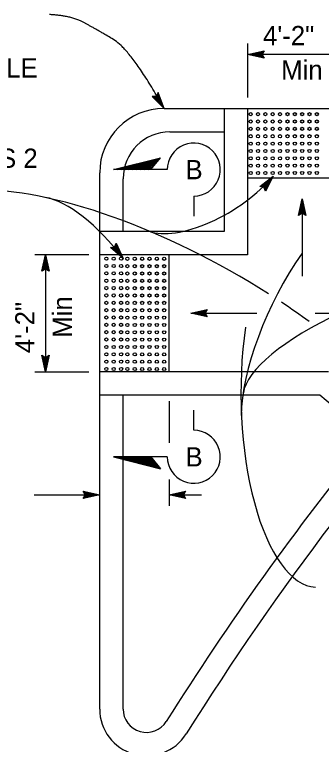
# Model space of a CAD drawing. Extents: x -893 to 867, y -474 to 712.
# Drawn here: x 451.2 to 562.7, y -43 to 222.4 of the extents above; entities that cross this region are included whole.
import ezdxf

# ---------------------------------------------------------------- set-up
doc = ezdxf.new("R2010")
doc.units = 0
for name, color, linetype in [('pp_PRESENTATION', 7, 'Continuous'), ('rd_HMA-DIKE', 7, 'Continuous'), ('rd_HMA-DIKE-anno', 7, 'Continuous')]:
    doc.layers.add(name, color=color, linetype=linetype)

msp = doc.modelspace()

# ---------------------------------------------------------------- linework, layer by layer
at = {"layer": 'pp_PRESENTATION'}
for p, q in [((487.13, 166.04), (504.18, 170.38)), ((488.53, 166.04), (503.82, 169.93)), ((500.66, 166.04), (504.18, 170.38)), ((489.93, 166.04), (503.45, 169.48)), ((491.33, 166.04), (503.09, 169.03)), ((492.74, 166.04), (502.72, 168.58)), ((494.14, 166.04), (502.36, 168.13)), ((495.54, 166.04), (501.99, 167.68)), ((496.94, 166.04), (501.63, 167.23)), ((506.66, 166.04), (487.13, 166.04)), ((498.35, 166.04), (501.26, 166.78)), ((499.75, 166.04), (500.9, 166.33)), ((516.31, 156.39), (516.31, 149.06)), ((516.31, 71.25), (516.31, 78.58)), ((487.13, 61.6), (504.18, 57.26)), ((506.66, 61.6), (487.13, 61.6)), ((488.53, 61.6), (503.82, 57.71)), ((489.93, 61.6), (503.45, 58.16)), ((491.33, 61.6), (503.09, 58.61)), ((492.74, 61.6), (502.72, 59.06)), ((494.14, 61.6), (502.36, 59.51)), ((495.54, 61.6), (501.99, 59.96)), ((496.94, 61.6), (501.63, 60.41)), ((498.35, 61.6), (501.26, 60.86)), ((499.75, 61.6), (500.9, 61.31)), ((500.66, 61.6), (504.18, 57.26))]:
    msp.add_line(p, q, dxfattribs=at)
for centre, start, end in [((516.31, 166.04), 269.9995, 180), ((516.31, 61.6), 180, 90.0005)]:
    msp.add_arc(centre, 9.64, start, end, dxfattribs=at)
at = {"layer": 'rd_HMA-DIKE'}
for p, q in [((505.52, 188.27), (664.43, 188.27)), ((527.37, 188.27), (527.37, 143.6)), ((535.89, 188.27), (535.89, 135.09)), ((507.65, 179.76), (527.37, 179.76)), ((482.12, 145.73), (482.12, 164.87)), ((490.63, 143.6), (490.63, 162.74)), ((536.05, 163.05), (575.6, 163.05)), ((482.12, -30.12), (482.12, 145.73)), ((527.37, 143.6), (482.12, 143.6)), ((535.89, 135.09), (482.12, 135.09)), ((507.34, 92.54), (507.34, 134.98)), ((565.28, 92.54), (482.12, 92.54)), ((562.14, 84.03), (482.12, 84.03)), ((490.63, -30.12), (490.63, 84.03)), ((587, 62.81), (562.14, 84.03))]:
    msp.add_line(p, q, dxfattribs=at)
for centre in [(537.03, 186.21), (539.7, 186.21), (542.38, 186.21), (545.05, 186.21), (547.72, 186.21), (550.4, 186.21), (553.07, 186.21), (555.74, 186.21), (558.42, 186.21), (561.09, 186.21), (537.03, 183.53), (539.7, 183.53), (542.38, 183.53), (545.05, 183.53), (547.72, 183.53), (550.4, 183.53), (553.07, 183.53), (555.74, 183.53), (558.42, 183.53), (561.09, 183.53), (537.03, 180.86), (539.7, 180.86), (542.38, 180.86), (545.05, 180.86), (547.72, 180.86), (550.4, 180.86), (553.07, 180.86), (555.74, 180.86), (558.42, 180.86), (561.09, 180.86), (537.03, 178.19), (539.7, 178.19), (542.38, 178.19), (545.05, 178.19), (547.72, 178.19), (550.4, 178.19), (553.07, 178.19), (555.74, 178.19), (558.42, 178.19), (561.09, 178.19), (537.03, 175.51), (539.7, 175.51), (542.38, 175.51), (545.05, 175.51), (547.72, 175.51), (550.4, 175.51), (553.07, 175.51), (555.74, 175.51), (558.42, 175.51), (561.09, 175.51), (537.03, 172.84), (539.7, 172.84), (542.38, 172.84), (545.05, 172.84), (547.72, 172.84), (550.4, 172.84), (553.07, 172.84), (555.74, 172.84), (558.42, 172.84), (561.09, 172.84), (537.03, 170.17), (539.7, 170.17), (542.38, 170.17), (545.05, 170.17), (547.72, 170.17), (550.4, 170.17), (553.07, 170.17), (555.74, 170.17), (558.42, 170.17), (561.09, 170.17), (537.03, 167.49), (539.7, 167.49), (542.38, 167.49), (545.05, 167.49), (547.72, 167.49), (550.4, 167.49), (553.07, 167.49), (555.74, 167.49), (558.42, 167.49), (561.09, 167.49), (537.03, 164.82), (539.7, 164.82), (542.38, 164.82), (545.05, 164.82), (547.72, 164.82), (550.4, 164.82), (553.07, 164.82), (555.74, 164.82), (558.42, 164.82), (561.09, 164.82), (484.56, 133.65), (487.23, 133.65), (489.91, 133.65), (492.2, 133.62), (494.88, 133.62), (497.55, 133.62), (500.22, 133.62), (502.9, 133.62), (505.57, 133.62), (484.56, 130.98), (487.23, 130.98), (489.91, 130.98), (492.2, 130.95), (494.88, 130.95), (497.55, 130.95), (500.22, 130.95), (502.9, 130.95), (505.57, 130.95), (484.56, 128.31), (487.23, 128.31), (489.91, 128.31), (492.2, 128.28), (494.88, 128.28), (497.55, 128.28), (500.22, 128.28), (502.9, 128.28), (505.57, 128.28), (484.56, 125.63), (487.23, 125.63), (489.91, 125.63), (492.2, 125.6), (494.88, 125.6), (497.55, 125.6), (500.22, 125.6), (502.9, 125.6), (505.57, 125.6), (484.56, 122.96), (487.23, 122.96), (489.91, 122.96), (492.2, 122.93), (494.88, 122.93), (497.55, 122.93), (500.22, 122.93), (502.9, 122.93), (505.57, 122.93), (484.56, 120.29), (487.23, 120.29), (489.91, 120.29), (492.2, 120.26), (494.88, 120.26), (497.55, 120.26), (500.22, 120.26), (502.9, 120.26), (505.57, 120.26), (484.56, 117.61), (487.23, 117.61), (489.91, 117.61), (492.2, 117.58), (494.88, 117.58), (497.55, 117.58), (500.22, 117.58), (502.9, 117.58), (505.57, 117.58), (484.56, 114.94), (487.23, 114.94), (489.91, 114.94), (492.2, 114.91), (494.88, 114.91), (497.55, 114.91), (500.22, 114.91), (502.9, 114.91), (505.57, 114.91), (484.56, 112.27), (487.23, 112.27), (489.91, 112.27), (492.2, 112.23), (494.88, 112.23), (497.55, 112.23), (500.22, 112.23), (502.9, 112.23), (505.57, 112.23), (484.56, 109.59), (487.23, 109.59), (489.91, 109.59), (492.2, 109.56), (494.88, 109.56), (497.55, 109.56), (500.22, 109.56), (502.9, 109.56), (505.57, 109.56), (484.56, 106.92), (487.23, 106.92), (489.91, 106.92), (492.2, 106.89), (494.88, 106.89), (497.55, 106.89), (500.22, 106.89), (502.9, 106.89), (505.57, 106.89), (484.56, 104.25), (487.23, 104.25), (489.91, 104.25), (492.2, 104.21), (494.88, 104.21), (497.55, 104.21), (500.22, 104.21), (502.9, 104.21), (505.57, 104.21), (484.56, 101.57), (487.23, 101.57), (489.91, 101.57), (492.2, 101.54), (494.88, 101.54), (497.55, 101.54), (500.22, 101.54), (502.9, 101.54), (505.57, 101.54), (484.56, 98.9), (487.23, 98.9), (489.91, 98.9), (492.2, 98.87), (494.88, 98.87), (497.55, 98.87), (500.22, 98.87), (502.9, 98.87), (505.57, 98.87), (484.56, 96.23), (487.23, 96.23), (489.91, 96.23), (492.2, 96.19), (494.88, 96.19), (497.55, 96.19), (500.22, 96.19), (502.9, 96.19), (505.57, 96.19), (484.56, 93.55), (487.23, 93.55), (489.91, 93.55), (492.2, 93.52), (494.88, 93.52), (497.55, 93.52), (500.22, 93.52), (502.9, 93.52), (505.57, 93.52)]:
    msp.add_circle(centre, 0.575, dxfattribs=at)
for centre, radius, start, end in [((505.52, 164.87), 23.4, 90, 180), ((507.65, 162.74), 17.02, 90, 180), ((1401.22, -596.28), 1048.01, 137.64052, 147.88675), ((1401.22, -596.28), 1056.52, 140.99809, 147.88676), ((499.14, -30.12), 17.02, 180, 327.8868), ((499.14, -30.12), 8.51, 180, 327.8868)]:
    msp.add_arc(centre, radius, start, end, dxfattribs=at)
at = {"layer": 'rd_HMA-DIKE-anno'}
for p, q in [((535.89, 211.89), (535.89, 192.21)), ((535.89, 207.96), (541.89, 209.29)), ((575.6, 207.96), (535.89, 207.96)), ((541.89, 206.62), (535.89, 207.96)), ((535.89, 207.96), (535.89, 207.96)), ((541.67, 206.97), (537.27, 207.95)), ((537.28, 207.96), (541.65, 208.93)), ((538.65, 207.95), (541.48, 208.58)), ((541.44, 207.33), (538.65, 207.95)), ((540.03, 207.95), (541.24, 208.22)), ((541.26, 207.68), (540.03, 207.95)), ((541.89, 209.29), (541.09, 207.96)), ((541.09, 207.96), (541.89, 206.62)), ((541.89, 209.29), (541.89, 209.29)), ((541.89, 206.62), (541.89, 206.62)), ((503.44, 194.03), (502.76, 192.64)), ((505.58, 188.27), (503.44, 194.03)), ((503.44, 194.03), (503.44, 194.03)), ((502.76, 192.64), (501.2, 192.58)), ((501.2, 192.58), (501.2, 192.58)), ((501.2, 192.58), (505.58, 188.27)), ((501.61, 192.59), (504.83, 189.43)), ((502.04, 192.59), (504.08, 190.59)), ((502.43, 192.63), (503.33, 191.75)), ((503.33, 191.75), (502.9, 192.91)), ((504.08, 190.59), (503.07, 193.3)), ((504.83, 189.44), (503.27, 193.64)), ((505.58, 188.27), (505.58, 188.27)), ((540.31, 159.94), (545.18, 163.7)), ((540.72, 159.88), (544.29, 162.64)), ((544.29, 162.63), (542.24, 158.64)), ((545.18, 163.7), (542.37, 158.23)), ((545.18, 163.7), (545.18, 163.7)), ((541.85, 159.7), (540.31, 159.94)), ((540.31, 159.94), (540.31, 159.94)), ((541.15, 159.83), (543.41, 161.57)), ((541.53, 159.74), (542.53, 160.51)), ((542.37, 158.23), (541.85, 159.7)), ((542.53, 160.51), (541.96, 159.41)), ((543.41, 161.57), (542.09, 159)), ((542.37, 158.23), (542.37, 158.23)), ((554.4, 149.4), (555.74, 155.4)), ((554.76, 149.62), (555.74, 154.02)), ((555.74, 155.4), (555.74, 127.31)), ((555.74, 155.4), (555.74, 155.4)), ((555.74, 155.4), (557.07, 149.4)), ((555.75, 154.01), (556.72, 149.64)), ((555.12, 149.85), (555.74, 152.64)), ((555.74, 152.64), (556.37, 149.81)), ((555.74, 150.2), (554.4, 149.4)), ((554.4, 149.4), (554.4, 149.4)), ((555.47, 150.03), (555.74, 151.26)), ((555.74, 151.26), (556.01, 150.05)), ((557.07, 149.4), (555.74, 150.2)), ((557.07, 149.4), (557.07, 149.4)), ((487.53, 137.88), (488.13, 139.32)), ((487.65, 138.18), (488.16, 137.03)), ((487.82, 138.53), (488.99, 135.92)), ((487.97, 138.93), (489.81, 134.81)), ((488.13, 139.32), (488.13, 139.32)), ((488.13, 139.32), (490.63, 133.7)), ((485.99, 137.73), (487.53, 137.88)), ((490.63, 133.7), (485.99, 137.73)), ((485.99, 137.73), (485.99, 137.73)), ((489.8, 134.82), (486.41, 137.75)), ((488.99, 135.92), (486.8, 137.82)), ((488.16, 137.03), (487.23, 137.84)), ((478.18, 135.09), (458.5, 135.09)), ((461.1, 129.09), (462.44, 135.09)), ((461.45, 129.31), (462.44, 133.71)), ((462.44, 135.09), (462.44, 92.54)), ((462.44, 135.09), (462.44, 135.09)), ((462.44, 135.09), (463.77, 129.09)), ((462.44, 133.7), (463.41, 129.32)), ((490.63, 133.7), (490.63, 133.7)), ((461.81, 129.54), (462.43, 132.33)), ((462.16, 129.71), (462.43, 130.94)), ((462.43, 132.33), (463.06, 129.5)), ((462.43, 130.94), (462.7, 129.74)), ((462.44, 129.89), (461.1, 129.09)), ((461.1, 129.09), (461.1, 129.09)), ((463.77, 129.09), (462.44, 129.89)), ((463.77, 129.09), (463.77, 129.09)), ((515.21, 113.82), (521.21, 115.15)), ((516.6, 113.82), (520.98, 114.79)), ((517.98, 113.81), (520.8, 114.44)), ((521.21, 115.15), (520.41, 113.82)), ((521.21, 115.15), (521.21, 115.15)), ((521.21, 112.48), (515.21, 113.82)), ((515.21, 113.82), (515.21, 113.82)), ((515.21, 113.82), (539.21, 113.82)), ((521, 112.83), (516.59, 113.82)), ((520.76, 113.19), (517.98, 113.81)), ((519.36, 113.81), (520.57, 114.08)), ((520.59, 113.54), (519.36, 113.81)), ((520.41, 113.82), (521.21, 112.48)), ((521.21, 112.48), (521.21, 112.48)), ((560.48, 113.82), (573.13, 113.82)), ((462.44, 92.54), (461.11, 98.54)), ((461.11, 98.54), (461.11, 98.54)), ((461.11, 98.54), (462.44, 97.74)), ((462.43, 93.94), (461.47, 98.31)), ((462.44, 97.74), (463.78, 98.54)), ((463.78, 98.54), (462.44, 92.54)), ((463.42, 98.33), (462.44, 93.92)), ((463.78, 98.54), (463.78, 98.54)), ((462.44, 95.31), (461.81, 98.13)), ((462.44, 96.69), (462.17, 97.9)), ((463.06, 98.09), (462.44, 95.31)), ((462.71, 97.92), (462.44, 96.69)), ((458.5, 92.54), (478.18, 92.54)), ((462.44, 92.54), (462.44, 92.54)), ((507.34, 81.9), (507.34, 66.66)), ((507.34, 53.32), (507.34, 43.84)), ((458.29, 47.78), (482.12, 47.78)), ((476.92, 47.78), (476.12, 49.12)), ((476.12, 49.12), (476.12, 49.12)), ((476.12, 49.12), (482.12, 47.78)), ((482.12, 47.78), (476.12, 46.45)), ((476.12, 46.45), (476.92, 47.78)), ((476.34, 48.76), (480.74, 47.78)), ((480.73, 47.78), (476.36, 46.81)), ((479.36, 47.78), (476.53, 47.16)), ((476.57, 48.4), (479.36, 47.78)), ((476.75, 48.06), (477.98, 47.78)), ((477.98, 47.78), (476.77, 47.52)), ((482.12, 47.78), (482.12, 47.78)), ((507.34, 47.78), (513.34, 49.11)), ((513.34, 46.44), (507.34, 47.78)), ((507.34, 47.78), (507.34, 47.78)), ((507.34, 47.78), (519.15, 47.78)), ((513.12, 46.8), (508.72, 47.78)), ((508.73, 47.78), (513.1, 48.75)), ((510.1, 47.78), (512.93, 48.4)), ((512.89, 47.16), (510.1, 47.78)), ((511.48, 47.78), (512.69, 48.04)), ((512.71, 47.5), (511.48, 47.78)), ((513.34, 49.11), (512.54, 47.78)), ((512.54, 47.78), (513.34, 46.44)), ((513.34, 49.11), (513.34, 49.11)), ((476.12, 46.45), (476.12, 46.45)), ((513.34, 46.44), (513.34, 46.44))]:
    msp.add_line(p, q, dxfattribs=at)
for centre, major_axis, ratio, start_param, end_param in [((523.1, 163.55), (26.96, 16.85), 0.451158, 3.472233, 5.345036), ((509.01, 92.37), (97.86, -55.15), 0.375729, 1.427551, 2.58224), ((477.9, 125.24), (22.37, -29.49), 0.412212, 1.545032, 2.730998), ((564.13, 109.71), (24.38, 48.61), 0.377169, 1.204336, 2.491025), ((509.01, 92.37), (97.86, -55.15), 0.375729, 1.264127, 1.377011), ((582.13, 101.28), (47.39, 19.44), 0.324737, 1.710285, 2.961511), ((560.44, 83.34), (-0.71, 69.14), 0.389879, 1.190053, 3.121334)]:
    msp.add_ellipse(centre, major_axis=major_axis, ratio=ratio, start_param=start_param, end_param=end_param, dxfattribs=at)
msp.add_open_spline([(505.58, 188.27), (493.61, 209.54), (480.47, 217.32), (471.66, 222.03), (463.85, 222.42)], degree=2, dxfattribs=at)

# ---------------------------------------------------------------- texts
at = {"layer": 'pp_PRESENTATION'}
for p in [(513.32, 162.54), (513.32, 58.09)]:
    msp.add_text('B', height=7, dxfattribs=at).set_placement(p)
at = {"layer": 'rd_HMA-DIKE-anno'}
for s, p in [('4\'-2"', (541.52, 211.29)), ('DETECTABLE', (398.2, 199.5)), ('Min', (548.12, 198.78)), ('SEE NOTES 2', (398.2, 166.69))]:
    msp.add_text(s, height=7, dxfattribs=at).set_placement(p)
for s, p in [('4\'-2"', (458.4, 99.3)), ('Min', (472.03, 104.91))]:
    msp.add_text(s, height=7, rotation=90, dxfattribs=at).set_placement(p)

doc.saveas('drawing.dxf')
